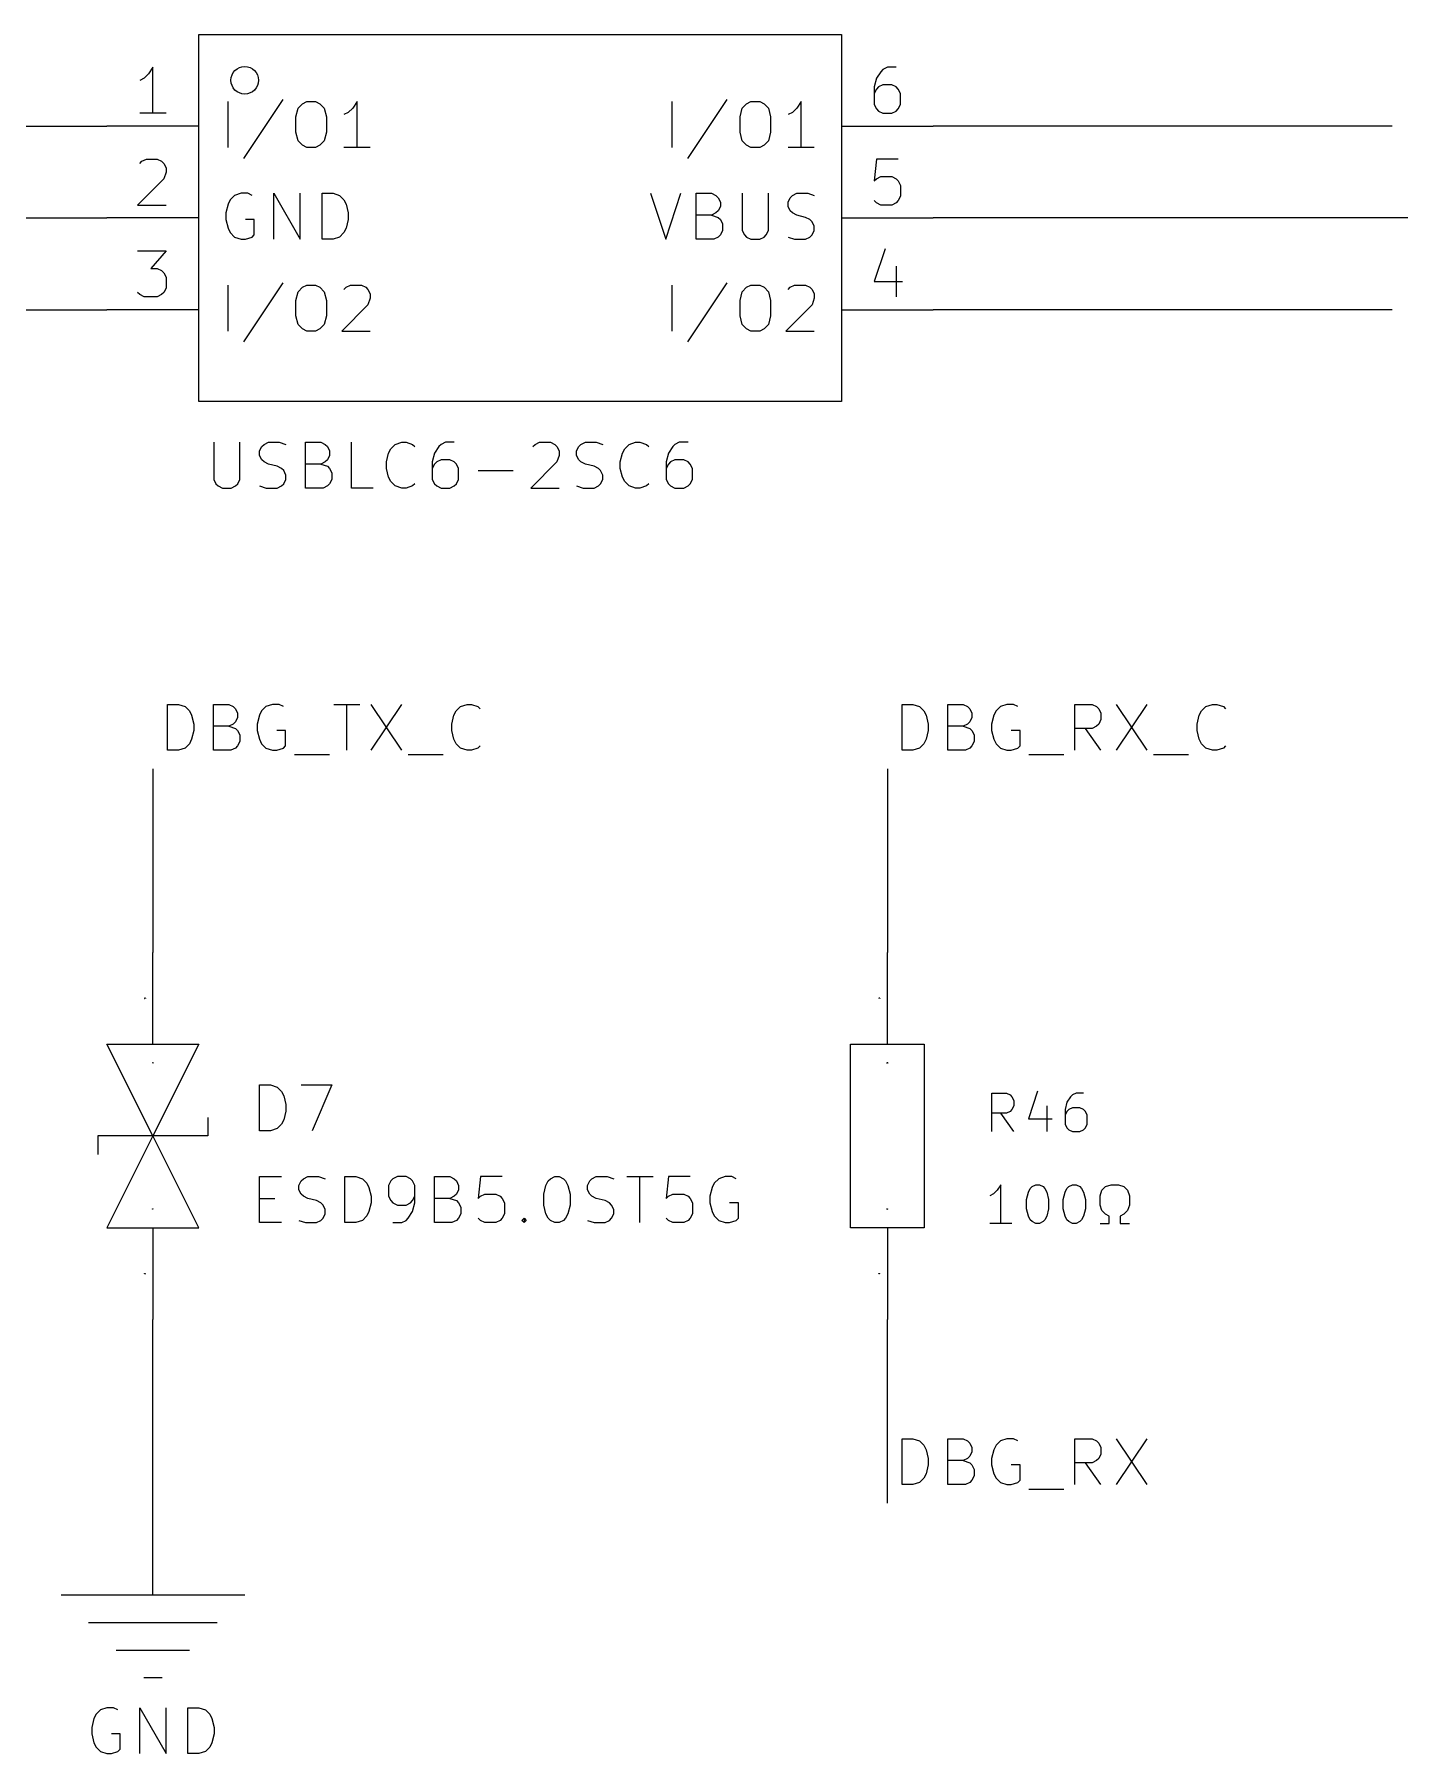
# Model space of a CAD drawing. Header units: millimetres. Extents: x 6 to 261, y -194 to -2.
# Drawn here: x 116.1 to 153.87, y -139.01 to -91.44 of the extents above; entities that cross this region are included whole.
import ezdxf

# ---------------------------------------------------------------- set-up
doc = ezdxf.new("R2010")
doc.units = ezdxf.units.MM
for name, color, linetype in [('GREENSIXTYFIVE', 129, 'CONTINUOUS'), ('LIGHTGREEN', 92, 'CONTINUOUS'), ('LIGHTRED', 12, 'CONTINUOUS'), ('RED', 14, 'CONTINUOUS'), ('REDSIX', 19, 'CONTINUOUS')]:
    doc.layers.add(name, color=color, linetype=linetype)

msp = doc.modelspace()

# ---------------------------------------------------------------- linework, layer by layer
at = {"layer": 'GREENSIXTYFIVE', "linetype": 'CONTINUOUS'}
for p, q in [((121.4603, -94.5675), (121.4603, -93.2975)), ((122.9723, -93.2371), (121.8837, -94.8699)), ((123.3352, -93.7209), (123.3956, -93.479)), ((123.3956, -93.479), (123.5166, -93.358)), ((123.5166, -93.358), (123.6375, -93.2975)), ((123.6375, -93.2975), (123.8794, -93.2975)), ((123.8794, -93.2975), (124.0004, -93.358)), ((124.0004, -93.358), (124.1213, -93.479)), ((124.1213, -93.479), (124.1818, -93.7209)), ((124.7866, -93.5999), (124.6657, -93.6604)), ((124.9076, -93.479), (124.7866, -93.5999)), ((125.0285, -93.2975), (124.9076, -93.479)), ((125.0285, -94.5675), (125.0285, -93.2975)), ((133.749, -94.5675), (133.749, -93.2975)), ((135.261, -93.2371), (134.1724, -94.8699)), ((135.6239, -93.7209), (135.6843, -93.479)), ((135.6843, -93.479), (135.8053, -93.358)), ((135.8053, -93.358), (135.9262, -93.2975)), ((135.9262, -93.2975), (136.1681, -93.2975)), ((136.1681, -93.2975), (136.2891, -93.358)), ((136.2891, -93.358), (136.41, -93.479)), ((136.41, -93.479), (136.4705, -93.7209)), ((137.0753, -93.5999), (136.9544, -93.6604)), ((137.1963, -93.479), (137.0753, -93.5999)), ((137.3172, -93.2975), (137.1963, -93.479)), ((137.3172, -94.5675), (137.3172, -93.2975)), ((123.3352, -94.1442), (123.3352, -93.7209)), ((123.3956, -94.3861), (123.3352, -94.1442)), ((124.1818, -94.1442), (124.1213, -94.3861)), ((124.1818, -93.7209), (124.1818, -94.1442)), ((135.6239, -94.1442), (135.6239, -93.7209)), ((135.6843, -94.3861), (135.6239, -94.1442)), ((136.4705, -94.1442), (136.41, -94.3861)), ((136.4705, -93.7209), (136.4705, -94.1442)), ((123.5166, -94.5071), (123.3956, -94.3861)), ((123.6375, -94.5675), (123.5166, -94.5071)), ((123.8794, -94.5675), (123.6375, -94.5675)), ((124.0004, -94.5071), (123.8794, -94.5675)), ((124.1213, -94.3861), (124.0004, -94.5071)), ((125.3914, -94.5675), (124.6657, -94.5675)), ((135.8053, -94.5071), (135.6843, -94.3861)), ((135.9262, -94.5675), (135.8053, -94.5071)), ((136.1681, -94.5675), (135.9262, -94.5675)), ((136.2891, -94.5071), (136.1681, -94.5675)), ((136.41, -94.3861), (136.2891, -94.5071)), ((137.6801, -94.5675), (136.9544, -94.5675)), ((121.5208, -96.019), (121.4603, -96.1399)), ((121.6418, -95.898), (121.5208, -96.019)), ((121.8232, -95.8375), (121.6418, -95.898)), ((122.0046, -95.8375), (121.8232, -95.8375)), ((122.1256, -95.898), (122.0046, -95.8375)), ((122.7303, -97.1075), (122.7303, -95.8375)), ((122.7303, -95.8375), (123.456, -97.1075)), ((123.456, -97.1075), (123.456, -95.8375)), ((124.0608, -97.1075), (124.0608, -95.8375)), ((124.0608, -95.8375), (124.3632, -95.8375)), ((124.3632, -95.8375), (124.5446, -95.898)), ((124.5446, -95.898), (124.6656, -96.019)), ((124.6656, -96.019), (124.7261, -96.1399)), ((133.1443, -95.8375), (133.5676, -97.1075)), ((133.5676, -97.1075), (133.991, -95.8375)), ((134.4143, -97.1075), (134.4143, -95.8375)), ((134.4143, -95.8375), (134.8377, -95.8375)), ((134.8377, -95.8375), (134.9586, -95.898)), ((134.9586, -95.898), (135.0191, -95.9585)), ((135.0191, -95.9585), (135.0796, -96.0794)), ((135.0796, -96.0794), (135.0796, -96.2004)), ((135.6843, -95.8375), (135.6843, -96.8656)), ((136.41, -96.8656), (136.41, -95.8375)), ((136.9544, -96.0794), (137.0148, -95.9585)), ((136.9544, -96.2004), (136.9544, -96.0794)), ((137.0148, -95.9585), (137.0753, -95.898)), ((137.0753, -95.898), (137.1963, -95.8375)), ((137.1963, -95.8375), (137.4986, -95.8375)), ((137.4986, -95.8375), (137.6801, -95.898)), ((121.4603, -96.1399), (121.3999, -96.3818)), ((121.3999, -96.3818), (121.3999, -96.5632)), ((121.3999, -96.5632), (121.4603, -96.8051)), ((122.186, -96.5632), (121.9441, -96.5632)), ((122.186, -96.9866), (122.186, -96.5632)), ((124.7261, -96.1399), (124.7865, -96.3818)), ((124.7865, -96.5632), (124.7261, -96.8051)), ((124.7865, -96.3818), (124.7865, -96.5632)), ((134.8377, -96.4423), (134.4143, -96.4423)), ((134.9586, -96.3818), (134.8377, -96.4423)), ((134.8377, -96.4423), (135.0191, -96.5028)), ((135.0191, -96.3213), (134.9586, -96.3818)), ((135.0796, -96.2004), (135.0191, -96.3213)), ((135.0191, -96.5028), (135.0796, -96.5632)), ((135.0796, -96.5632), (135.14, -96.6842)), ((137.0148, -96.3213), (136.9544, -96.2004)), ((137.0753, -96.3818), (137.0148, -96.3213)), ((137.1963, -96.4423), (137.0753, -96.3818)), ((137.4382, -96.5028), (137.1963, -96.4423)), ((137.5591, -96.5632), (137.4382, -96.5028)), ((137.6196, -96.6237), (137.5591, -96.5632)), ((121.4603, -96.8051), (121.5208, -96.9261)), ((121.5208, -96.9261), (121.6418, -97.0471)), ((122.1256, -97.0471), (122.186, -96.9866)), ((124.6656, -96.9261), (124.5446, -97.0471)), ((124.7261, -96.8051), (124.6656, -96.9261)), ((135.0796, -96.9866), (135.0191, -97.0471)), ((135.14, -96.8656), (135.0796, -96.9866)), ((135.14, -96.6842), (135.14, -96.8656)), ((135.6843, -96.8656), (135.7448, -96.9866)), ((135.7448, -96.9866), (135.8053, -97.0471)), ((136.2891, -97.0471), (136.3496, -96.9866)), ((136.3496, -96.9866), (136.41, -96.8656)), ((137.5591, -97.0471), (137.6196, -96.9866)), ((137.6801, -96.7447), (137.6196, -96.6237)), ((137.6196, -96.9866), (137.6801, -96.8656)), ((137.6801, -96.8656), (137.6801, -96.7447)), ((121.6418, -97.0471), (121.8232, -97.1075)), ((121.8232, -97.1075), (121.9441, -97.1075)), ((121.9441, -97.1075), (122.1256, -97.0471)), ((124.3632, -97.1075), (124.0608, -97.1075)), ((124.5446, -97.0471), (124.3632, -97.1075)), ((134.8981, -97.1075), (134.4143, -97.1075)), ((135.0191, -97.0471), (134.8981, -97.1075)), ((135.8053, -97.0471), (135.9262, -97.1075)), ((135.9262, -97.1075), (136.1681, -97.1075)), ((136.1681, -97.1075), (136.2891, -97.0471)), ((136.9544, -97.0471), (137.1358, -97.1075)), ((137.1358, -97.1075), (137.4382, -97.1075)), ((137.4382, -97.1075), (137.5591, -97.0471)), ((121.4603, -99.6475), (121.4603, -98.3775)), ((122.9723, -98.3171), (121.8837, -99.9499)), ((123.3956, -98.559), (123.5166, -98.438)), ((123.5166, -98.438), (123.6375, -98.3775)), ((123.6375, -98.3775), (123.8794, -98.3775)), ((123.8794, -98.3775), (124.0004, -98.438)), ((124.0004, -98.438), (124.1213, -98.559)), ((124.6657, -98.4985), (124.7261, -98.438)), ((124.7261, -98.438), (124.8471, -98.3775)), ((124.8471, -98.3775), (125.1495, -98.3775)), ((125.1495, -98.3775), (125.2704, -98.438)), ((125.2704, -98.438), (125.3309, -98.4985)), ((133.749, -99.6475), (133.749, -98.3775)), ((135.261, -98.3171), (134.1724, -99.9499)), ((135.6843, -98.559), (135.8053, -98.438)), ((135.8053, -98.438), (135.9262, -98.3775)), ((135.9262, -98.3775), (136.1681, -98.3775)), ((136.1681, -98.3775), (136.2891, -98.438)), ((136.2891, -98.438), (136.41, -98.559)), ((136.9544, -98.4985), (137.0148, -98.438)), ((137.0148, -98.438), (137.1358, -98.3775)), ((137.1358, -98.3775), (137.4382, -98.3775)), ((137.4382, -98.3775), (137.5591, -98.438)), ((137.5591, -98.438), (137.6196, -98.4985)), ((123.3352, -98.8009), (123.3956, -98.559)), ((123.3352, -99.2242), (123.3352, -98.8009)), ((124.1213, -98.559), (124.1818, -98.8009)), ((124.1818, -98.8009), (124.1818, -99.2242)), ((125.3309, -98.9218), (124.6052, -99.6475)), ((125.3309, -98.4985), (125.3914, -98.6194)), ((125.3914, -98.7404), (125.3309, -98.9218)), ((125.3914, -98.6194), (125.3914, -98.7404)), ((135.6239, -98.8009), (135.6843, -98.559)), ((135.6239, -99.2242), (135.6239, -98.8009)), ((136.41, -98.559), (136.4705, -98.8009)), ((136.4705, -98.8009), (136.4705, -99.2242)), ((137.6196, -98.9218), (136.8939, -99.6475)), ((137.6196, -98.4985), (137.6801, -98.6194)), ((137.6801, -98.7404), (137.6196, -98.9218)), ((137.6801, -98.6194), (137.6801, -98.7404)), ((123.3956, -99.4661), (123.3352, -99.2242)), ((124.1818, -99.2242), (124.1213, -99.4661)), ((135.6843, -99.4661), (135.6239, -99.2242)), ((136.4705, -99.2242), (136.41, -99.4661)), ((123.5166, -99.5871), (123.3956, -99.4661)), ((123.6375, -99.6475), (123.5166, -99.5871)), ((123.8794, -99.6475), (123.6375, -99.6475)), ((124.0004, -99.5871), (123.8794, -99.6475)), ((124.1213, -99.4661), (124.0004, -99.5871)), ((124.6052, -99.6475), (125.3914, -99.6475)), ((135.8053, -99.5871), (135.6843, -99.4661)), ((135.9262, -99.6475), (135.8053, -99.5871)), ((136.1681, -99.6475), (135.9262, -99.6475)), ((136.2891, -99.5871), (136.1681, -99.6475)), ((136.41, -99.4661), (136.2891, -99.5871)), ((136.8939, -99.6475), (137.6801, -99.6475)), ((121.0635, -102.7244), (121.0635, -103.7525)), ((121.7892, -103.7525), (121.7892, -102.7244)), ((122.4545, -102.7849), (122.5755, -102.7244)), ((122.5755, -102.7244), (122.8778, -102.7244)), ((122.8778, -102.7244), (123.0593, -102.7849)), ((123.6035, -103.9944), (123.6035, -102.7244)), ((123.6035, -102.7244), (124.0269, -102.7244)), ((124.0269, -102.7244), (124.1478, -102.7849)), ((124.8735, -103.9944), (124.8735, -102.7244)), ((126.0831, -102.7849), (126.2645, -102.7244)), ((126.2645, -102.7244), (126.3854, -102.7244)), ((126.3854, -102.7244), (126.5669, -102.7849)), ((127.474, -102.7244), (127.3531, -102.7849)), ((127.7159, -102.7244), (127.474, -102.7244)), ((129.9535, -102.7849), (130.0745, -102.7244)), ((130.0745, -102.7244), (130.3769, -102.7244)), ((130.3769, -102.7244), (130.4978, -102.7849)), ((131.2235, -102.7849), (131.3445, -102.7244)), ((131.3445, -102.7244), (131.6468, -102.7244)), ((131.6468, -102.7244), (131.8283, -102.7849)), ((132.554, -102.7849), (132.7354, -102.7244)), ((132.7354, -102.7244), (132.8563, -102.7244)), ((132.8563, -102.7244), (133.0378, -102.7849)), ((133.9449, -102.7244), (133.824, -102.7849)), ((134.1868, -102.7244), (133.9449, -102.7244)), ((122.3336, -102.9663), (122.394, -102.8454)), ((122.3336, -103.0873), (122.3336, -102.9663)), ((122.394, -103.2082), (122.3336, -103.0873)), ((122.394, -102.8454), (122.4545, -102.7849)), ((122.4545, -103.2687), (122.394, -103.2082)), ((124.1478, -102.7849), (124.2083, -102.8454)), ((124.2083, -103.2082), (124.1478, -103.2687)), ((124.2083, -102.8454), (124.2688, -102.9663)), ((124.2688, -103.0873), (124.2083, -103.2082)), ((124.2688, -102.9663), (124.2688, -103.0873)), ((125.8412, -103.2687), (125.9016, -103.0268)), ((125.9016, -103.0268), (125.9621, -102.9059)), ((125.9621, -102.9059), (126.0831, -102.7849)), ((126.5669, -102.7849), (126.6273, -102.8454)), ((127.1716, -103.0268), (127.1112, -103.2687)), ((127.2926, -102.8454), (127.1716, -103.0268)), ((127.3531, -103.2082), (127.2321, -103.2687)), ((127.3531, -102.7849), (127.2926, -102.8454)), ((127.595, -103.2082), (127.3531, -103.2082)), ((127.7159, -103.2687), (127.595, -103.2082)), ((129.8931, -102.8454), (129.9535, -102.7849)), ((130.4978, -102.7849), (130.5583, -102.8454)), ((130.5583, -102.8454), (130.6188, -102.9663)), ((130.6188, -103.0873), (130.5583, -103.2687)), ((130.6188, -102.9663), (130.6188, -103.0873)), ((131.1026, -102.9663), (131.163, -102.8454)), ((131.1026, -103.0873), (131.1026, -102.9663)), ((131.163, -103.2082), (131.1026, -103.0873)), ((131.163, -102.8454), (131.2235, -102.7849)), ((131.2235, -103.2687), (131.163, -103.2082)), ((132.3121, -103.2687), (132.3725, -103.0268)), ((132.3725, -103.0268), (132.433, -102.9059)), ((132.433, -102.9059), (132.554, -102.7849)), ((133.0378, -102.7849), (133.0982, -102.8454)), ((133.6425, -103.0268), (133.5821, -103.2687)), ((133.7635, -102.8454), (133.6425, -103.0268)), ((133.824, -103.2082), (133.703, -103.2687)), ((133.824, -102.7849), (133.7635, -102.8454)), ((134.0659, -103.2082), (133.824, -103.2082)), ((134.1868, -103.2687), (134.0659, -103.2082)), ((122.5755, -103.3292), (122.4545, -103.2687)), ((122.8174, -103.3897), (122.5755, -103.3292)), ((122.9383, -103.4501), (122.8174, -103.3897)), ((122.9988, -103.5106), (122.9383, -103.4501)), ((123.0593, -103.6316), (122.9988, -103.5106)), ((123.0593, -103.7525), (123.0593, -103.6316)), ((124.0269, -103.3292), (123.6035, -103.3292)), ((124.1478, -103.2687), (124.0269, -103.3292)), ((124.0269, -103.3292), (124.2083, -103.3897)), ((124.2083, -103.3897), (124.2688, -103.4501)), ((124.2688, -103.4501), (124.3292, -103.5711)), ((124.3292, -103.5711), (124.3292, -103.7525)), ((125.8412, -103.4501), (125.8412, -103.2687)), ((125.9016, -103.692), (125.8412, -103.4501)), ((125.9621, -103.813), (125.9016, -103.692)), ((127.1112, -103.2687), (127.1112, -103.7525)), ((127.1716, -103.3292), (127.1112, -103.4501)), ((127.2321, -103.2687), (127.1716, -103.3292)), ((127.7764, -103.3292), (127.7159, -103.2687)), ((127.8369, -103.4501), (127.7764, -103.3292)), ((127.8369, -103.7525), (127.8369, -103.4501)), ((128.3811, -103.5106), (129.3488, -103.5106)), ((130.5583, -103.2687), (129.8326, -103.9944)), ((131.3445, -103.3292), (131.2235, -103.2687)), ((131.5864, -103.3897), (131.3445, -103.3292)), ((131.7073, -103.4501), (131.5864, -103.3897)), ((131.7678, -103.5106), (131.7073, -103.4501)), ((131.8283, -103.6316), (131.7678, -103.5106)), ((131.8283, -103.7525), (131.8283, -103.6316)), ((132.3121, -103.4501), (132.3121, -103.2687)), ((132.3725, -103.692), (132.3121, -103.4501)), ((132.433, -103.813), (132.3725, -103.692)), ((133.5821, -103.2687), (133.5821, -103.7525)), ((133.6425, -103.3292), (133.5821, -103.4501)), ((133.703, -103.2687), (133.6425, -103.3292)), ((134.2473, -103.3292), (134.1868, -103.2687)), ((134.3078, -103.4501), (134.2473, -103.3292)), ((134.3078, -103.7525), (134.3078, -103.4501)), ((121.0635, -103.7525), (121.124, -103.8735)), ((121.124, -103.8735), (121.1845, -103.934)), ((121.1845, -103.934), (121.3054, -103.9944)), ((121.3054, -103.9944), (121.5473, -103.9944)), ((121.5473, -103.9944), (121.6683, -103.934)), ((121.6683, -103.934), (121.7288, -103.8735)), ((121.7288, -103.8735), (121.7892, -103.7525)), ((122.3336, -103.934), (122.515, -103.9944)), ((122.515, -103.9944), (122.8174, -103.9944)), ((122.8174, -103.9944), (122.9383, -103.934)), ((122.9383, -103.934), (122.9988, -103.8735)), ((122.9988, -103.8735), (123.0593, -103.7525)), ((124.0873, -103.9944), (123.6035, -103.9944)), ((124.2083, -103.934), (124.0873, -103.9944)), ((124.2688, -103.8735), (124.2083, -103.934)), ((124.3292, -103.7525), (124.2688, -103.8735)), ((125.4783, -103.9944), (124.8735, -103.9944)), ((126.0831, -103.934), (125.9621, -103.813)), ((126.2645, -103.9944), (126.0831, -103.934)), ((126.3854, -103.9944), (126.2645, -103.9944)), ((126.5669, -103.934), (126.3854, -103.9944)), ((126.6273, -103.8735), (126.5669, -103.934)), ((127.1112, -103.7525), (127.1716, -103.8735)), ((127.1716, -103.8735), (127.2321, -103.934)), ((127.2321, -103.934), (127.3531, -103.9944)), ((127.3531, -103.9944), (127.595, -103.9944)), ((127.595, -103.9944), (127.7159, -103.934)), ((127.7159, -103.934), (127.7764, -103.8735)), ((127.7764, -103.8735), (127.8369, -103.7525)), ((129.8326, -103.9944), (130.6188, -103.9944)), ((131.1026, -103.934), (131.284, -103.9944)), ((131.284, -103.9944), (131.5864, -103.9944)), ((131.5864, -103.9944), (131.7073, -103.934)), ((131.7073, -103.934), (131.7678, -103.8735)), ((131.7678, -103.8735), (131.8283, -103.7525)), ((132.554, -103.934), (132.433, -103.813)), ((132.7354, -103.9944), (132.554, -103.934)), ((132.8563, -103.9944), (132.7354, -103.9944)), ((133.0378, -103.934), (132.8563, -103.9944)), ((133.0982, -103.8735), (133.0378, -103.934)), ((133.5821, -103.7525), (133.6425, -103.8735)), ((133.6425, -103.8735), (133.703, -103.934)), ((133.703, -103.934), (133.824, -103.9944)), ((133.824, -103.9944), (134.0659, -103.9944)), ((134.0659, -103.9944), (134.1868, -103.934)), ((134.1868, -103.934), (134.2473, -103.8735)), ((134.2473, -103.8735), (134.3078, -103.7525)), ((119.3918, -119.9001), (119.3664, -119.9001)), ((119.3664, -119.9001), (119.37, -119.9025)), ((119.37, -119.9025), (119.3724, -119.9049)), ((119.3724, -119.9049), (119.3736, -119.9073)), ((119.3918, -119.8928), (119.3918, -119.9073)), ((139.7118, -119.9001), (139.6864, -119.9001)), ((139.6864, -119.9001), (139.69, -119.9025)), ((139.69, -119.9025), (139.6924, -119.9049)), ((139.6924, -119.9049), (139.6936, -119.9073)), ((139.7118, -119.8928), (139.7118, -119.9073)), ((122.3335, -121.7744), (122.3335, -120.5044)), ((122.3335, -120.5044), (122.6359, -120.5044)), ((122.6359, -120.5044), (122.8173, -120.5649)), ((122.8173, -120.5649), (122.9383, -120.6859)), ((122.9383, -120.6859), (122.9988, -120.8068)), ((122.9988, -120.8068), (123.0592, -121.0487)), ((123.4826, -120.5044), (124.3292, -120.5044)), ((124.3292, -120.5044), (123.785, -121.7744)), ((142.5874, -121.7978), (142.5874, -120.731)), ((142.5874, -120.731), (142.9938, -120.731)), ((142.9938, -120.731), (143.0954, -120.7818)), ((143.0954, -120.7818), (143.1462, -120.8326)), ((143.8574, -120.6802), (143.6034, -121.4422)), ((144.8226, -120.7818), (144.7718, -120.8326)), ((144.9242, -120.731), (144.8226, -120.7818)), ((145.1274, -120.731), (144.9242, -120.731)), ((123.0592, -121.2301), (122.9988, -121.472)), ((123.0592, -121.0487), (123.0592, -121.2301)), ((142.9938, -121.2898), (142.5874, -121.2898)), ((143.197, -121.7978), (142.8414, -121.2898)), ((143.0954, -121.239), (142.9938, -121.2898)), ((143.1462, -121.1882), (143.0954, -121.239)), ((143.1462, -120.8326), (143.197, -120.9342)), ((143.197, -121.0866), (143.1462, -121.1882)), ((143.197, -120.9342), (143.197, -121.0866)), ((144.1114, -121.0866), (144.1114, -121.7978)), ((144.6702, -120.985), (144.6194, -121.1882)), ((144.6194, -121.1882), (144.6194, -121.5946)), ((144.6702, -121.239), (144.6194, -121.3406)), ((144.7718, -120.8326), (144.6702, -120.985)), ((144.721, -121.1882), (144.6702, -121.239)), ((144.8226, -121.1374), (144.721, -121.1882)), ((145.0258, -121.1374), (144.8226, -121.1374)), ((145.1274, -121.1882), (145.0258, -121.1374)), ((145.1782, -121.239), (145.1274, -121.1882)), ((145.229, -121.3406), (145.1782, -121.239)), ((122.6359, -121.7744), (122.3335, -121.7744)), ((122.8173, -121.714), (122.6359, -121.7744)), ((122.9383, -121.593), (122.8173, -121.714)), ((122.9988, -121.472), (122.9383, -121.593)), ((143.6034, -121.4422), (144.2638, -121.4422)), ((144.6194, -121.5946), (144.6702, -121.6962)), ((144.6702, -121.6962), (144.721, -121.747)), ((144.721, -121.747), (144.8226, -121.7978)), ((145.0258, -121.7978), (145.1274, -121.747)), ((145.1274, -121.747), (145.1782, -121.6962)), ((145.1782, -121.6962), (145.229, -121.5946)), ((145.229, -121.5946), (145.229, -121.3406)), ((144.8226, -121.7978), (145.0258, -121.7978)), ((122.3335, -124.3144), (122.3335, -123.0444)), ((122.3335, -123.0444), (122.9383, -123.0444)), ((123.4221, -123.2863), (123.4825, -123.1654)), ((123.4825, -123.1654), (123.543, -123.1049)), ((123.543, -123.1049), (123.664, -123.0444)), ((123.664, -123.0444), (123.9663, -123.0444)), ((123.9663, -123.0444), (124.1478, -123.1049)), ((124.692, -124.3144), (124.692, -123.0444)), ((124.692, -123.0444), (124.9944, -123.0444)), ((124.9944, -123.0444), (125.1758, -123.1049)), ((125.1758, -123.1049), (125.2968, -123.2259)), ((125.962, -123.1654), (125.9016, -123.2863)), ((126.0225, -123.1049), (125.962, -123.1654)), ((126.1435, -123.0444), (126.0225, -123.1049)), ((126.3854, -123.0444), (126.1435, -123.0444)), ((126.5063, -123.1049), (126.3854, -123.0444)), ((126.5668, -123.1654), (126.5063, -123.1049)), ((126.6273, -123.2863), (126.5668, -123.1654)), ((127.1715, -124.3144), (127.1715, -123.0444)), ((127.1715, -123.0444), (127.5949, -123.0444)), ((127.5949, -123.0444), (127.7158, -123.1049)), ((127.7158, -123.1049), (127.7763, -123.1654)), ((127.7763, -123.1654), (127.8368, -123.2863)), ((128.4415, -123.0444), (128.3811, -123.6492)), ((129.0463, -123.0444), (128.4415, -123.0444)), ((130.2558, -123.2863), (130.3163, -123.1654)), ((130.3163, -123.1654), (130.3768, -123.1049)), ((130.3768, -123.1049), (130.4977, -123.0444)), ((130.4977, -123.0444), (130.6187, -123.0444)), ((130.6187, -123.0444), (130.7396, -123.1049)), ((130.7396, -123.1049), (130.8001, -123.1654)), ((130.8001, -123.1654), (130.8606, -123.2863)), ((131.4049, -123.2863), (131.4653, -123.1654)), ((131.4653, -123.1654), (131.5258, -123.1049)), ((131.5258, -123.1049), (131.6468, -123.0444)), ((131.6468, -123.0444), (131.9491, -123.0444)), ((131.9491, -123.0444), (132.1306, -123.1049)), ((132.4934, -123.0444), (133.2191, -123.0444)), ((132.8563, -124.3144), (132.8563, -123.0444)), ((133.6424, -123.0444), (133.582, -123.6492)), ((134.2472, -123.0444), (133.6424, -123.0444)), ((135.0334, -123.1049), (134.9124, -123.2259)), ((135.2148, -123.0444), (135.0334, -123.1049)), ((135.3962, -123.0444), (135.2148, -123.0444)), ((135.5172, -123.1049), (135.3962, -123.0444)), ((122.3335, -123.6492), (122.7569, -123.6492)), ((123.4221, -123.4073), (123.4221, -123.2863)), ((123.4825, -123.5282), (123.4221, -123.4073)), ((123.543, -123.5887), (123.4825, -123.5282)), ((123.664, -123.6492), (123.543, -123.5887)), ((123.9059, -123.7097), (123.664, -123.6492)), ((125.2968, -123.2259), (125.3573, -123.3468)), ((125.3573, -123.3468), (125.4177, -123.5887)), ((125.4177, -123.5887), (125.4177, -123.7701)), ((125.9016, -123.2863), (125.9016, -123.5887)), ((125.9016, -123.5887), (125.962, -123.7097)), ((126.5668, -123.7097), (126.6273, -123.5887)), ((126.6273, -123.7701), (126.6273, -123.2863)), ((127.5949, -123.6492), (127.1715, -123.6492)), ((127.7158, -123.5887), (127.5949, -123.6492)), ((127.5949, -123.6492), (127.7763, -123.7097)), ((127.7763, -123.5282), (127.7158, -123.5887)), ((127.8368, -123.4073), (127.7763, -123.5282)), ((127.8368, -123.2863), (127.8368, -123.4073)), ((128.3811, -123.6492), (128.4415, -123.5887)), ((128.4415, -123.5887), (128.5625, -123.5282)), ((128.5625, -123.5282), (128.8649, -123.5282)), ((128.8649, -123.5282), (128.9858, -123.5887)), ((128.9858, -123.5887), (129.0463, -123.6492)), ((129.0463, -123.6492), (129.1068, -123.7701)), ((130.1954, -123.5282), (130.2558, -123.2863)), ((130.1954, -123.8306), (130.1954, -123.5282)), ((130.8606, -123.2863), (130.9211, -123.5282)), ((130.9211, -123.5282), (130.9211, -123.8306)), ((131.4049, -123.4073), (131.4049, -123.2863)), ((131.4653, -123.5282), (131.4049, -123.4073)), ((131.5258, -123.5887), (131.4653, -123.5282)), ((131.6468, -123.6492), (131.5258, -123.5887)), ((131.8887, -123.7097), (131.6468, -123.6492)), ((133.582, -123.6492), (133.6424, -123.5887)), ((133.6424, -123.5887), (133.7634, -123.5282)), ((133.7634, -123.5282), (134.0658, -123.5282)), ((134.0658, -123.5282), (134.1867, -123.5887)), ((134.1867, -123.5887), (134.2472, -123.6492)), ((134.2472, -123.6492), (134.3077, -123.7701)), ((134.8519, -123.3468), (134.7915, -123.5887)), ((134.7915, -123.5887), (134.7915, -123.7701)), ((134.9124, -123.2259), (134.8519, -123.3468)), ((142.6382, -123.525), (142.5366, -123.5758)), ((142.7398, -123.4234), (142.6382, -123.525)), ((142.8414, -123.271), (142.7398, -123.4234)), ((142.8414, -124.3378), (142.8414, -123.271)), ((143.5526, -123.6774), (143.6034, -123.4742)), ((143.5526, -123.9314), (143.5526, -123.6774)), ((143.6034, -123.4742), (143.6542, -123.3726)), ((143.6542, -123.3726), (143.705, -123.3218)), ((143.705, -123.3218), (143.8066, -123.271)), ((143.8066, -123.271), (143.9082, -123.271)), ((143.9082, -123.271), (144.0098, -123.3218)), ((144.0098, -123.3218), (144.0606, -123.3726)), ((144.0606, -123.3726), (144.1114, -123.4742)), ((144.1114, -123.4742), (144.1622, -123.6774)), ((144.1622, -123.6774), (144.1622, -123.9314)), ((144.5686, -123.6774), (144.6194, -123.4742)), ((144.5686, -123.9314), (144.5686, -123.6774)), ((144.6194, -123.4742), (144.6702, -123.3726)), ((144.6702, -123.3726), (144.721, -123.3218)), ((144.721, -123.3218), (144.8226, -123.271)), ((144.8226, -123.271), (144.9242, -123.271)), ((144.9242, -123.271), (145.0258, -123.3218)), ((145.0258, -123.3218), (145.0766, -123.3726)), ((145.0766, -123.3726), (145.1274, -123.4742)), ((145.1274, -123.4742), (145.1782, -123.6774)), ((145.1782, -123.6774), (145.1782, -123.9314)), ((145.5846, -123.5758), (145.6354, -123.4234)), ((145.5846, -123.8298), (145.5846, -123.5758)), ((145.6354, -123.4234), (145.737, -123.3218)), ((145.737, -123.3218), (145.8894, -123.271)), ((145.8894, -123.271), (146.0926, -123.271)), ((146.0926, -123.271), (146.245, -123.3218)), ((146.245, -123.3218), (146.3466, -123.4234)), ((146.3466, -123.4234), (146.3974, -123.5758)), ((146.3974, -123.5758), (146.3974, -123.8298)), ((119.3664, -123.9374), (119.3676, -123.935)), ((119.3664, -123.9435), (119.3664, -123.9374)), ((119.3676, -123.9459), (119.3664, -123.9435)), ((119.3676, -123.935), (119.3688, -123.9338)), ((119.3688, -123.9471), (119.3676, -123.9459)), ((119.3688, -123.9338), (119.3712, -123.9326)), ((119.3712, -123.9326), (119.3736, -123.9326)), ((119.3736, -123.9326), (119.3772, -123.9338)), ((119.3772, -123.9338), (119.3918, -123.9483)), ((119.3918, -123.9483), (119.3918, -123.9326)), ((124.0268, -123.7701), (123.9059, -123.7097)), ((124.0873, -123.8306), (124.0268, -123.7701)), ((124.1478, -123.9516), (124.0873, -123.8306)), ((124.0873, -124.1935), (124.1478, -124.0725)), ((124.1478, -124.0725), (124.1478, -123.9516)), ((125.2968, -124.133), (125.1758, -124.254)), ((125.3573, -124.012), (125.2968, -124.133)), ((125.4177, -123.7701), (125.3573, -124.012)), ((125.962, -123.7097), (126.0225, -123.7701)), ((126.0225, -123.7701), (126.1435, -123.8306)), ((126.1435, -123.8306), (126.3854, -123.8306)), ((126.3854, -123.8306), (126.5063, -123.7701)), ((126.4458, -124.1935), (126.5668, -124.012)), ((126.5063, -123.7701), (126.5668, -123.7097)), ((126.5668, -124.012), (126.6273, -123.7701)), ((127.7763, -123.7097), (127.8368, -123.7701)), ((127.8368, -123.7701), (127.8972, -123.8911)), ((127.8972, -124.0725), (127.8368, -124.1935)), ((127.8972, -123.8911), (127.8972, -124.0725)), ((129.1068, -124.0725), (129.0463, -124.1935)), ((129.1068, -123.7701), (129.1068, -124.0725)), ((130.2558, -124.0725), (130.1954, -123.8306)), ((130.3163, -124.1935), (130.2558, -124.0725)), ((130.8606, -124.0725), (130.8001, -124.1935)), ((130.9211, -123.8306), (130.8606, -124.0725)), ((132.0096, -123.7701), (131.8887, -123.7097)), ((132.0701, -123.8306), (132.0096, -123.7701)), ((132.1306, -123.9516), (132.0701, -123.8306)), ((132.0701, -124.1935), (132.1306, -124.0725)), ((132.1306, -124.0725), (132.1306, -123.9516)), ((134.3077, -124.0725), (134.2472, -124.1935)), ((134.3077, -123.7701), (134.3077, -124.0725)), ((134.7915, -123.7701), (134.8519, -124.012)), ((134.8519, -124.012), (134.9124, -124.133)), ((134.9124, -124.133), (135.0334, -124.254)), ((135.5776, -123.7701), (135.3357, -123.7701)), ((135.5776, -124.1935), (135.5776, -123.7701)), ((139.6864, -123.9374), (139.6876, -123.935)), ((139.6864, -123.9435), (139.6864, -123.9374)), ((139.6876, -123.9459), (139.6864, -123.9435)), ((139.6876, -123.935), (139.6888, -123.9338)), ((139.6888, -123.9471), (139.6876, -123.9459)), ((139.6888, -123.9338), (139.6912, -123.9326)), ((139.6912, -123.9326), (139.6936, -123.9326)), ((139.6936, -123.9326), (139.6972, -123.9338)), ((139.6972, -123.9338), (139.7118, -123.9483)), ((139.7118, -123.9483), (139.7118, -123.9326)), ((143.6034, -124.1346), (143.5526, -123.9314)), ((143.6542, -124.2362), (143.6034, -124.1346)), ((144.1114, -124.1346), (144.0606, -124.2362)), ((144.1622, -123.9314), (144.1114, -124.1346)), ((144.6194, -124.1346), (144.5686, -123.9314)), ((144.6702, -124.2362), (144.6194, -124.1346)), ((145.1274, -124.1346), (145.0766, -124.2362)), ((145.1782, -123.9314), (145.1274, -124.1346)), ((145.6354, -123.9822), (145.5846, -123.8298)), ((145.737, -124.0838), (145.6354, -123.9822)), ((145.8386, -124.1346), (145.737, -124.0838)), ((145.8386, -124.3378), (145.8386, -124.1346)), ((146.245, -124.0838), (146.1434, -124.1346)), ((146.1434, -124.1346), (146.1434, -124.3378)), ((146.3466, -123.9822), (146.245, -124.0838)), ((146.3974, -123.8298), (146.3466, -123.9822)), ((122.9383, -124.3144), (122.3335, -124.3144)), ((123.4221, -124.254), (123.6035, -124.3144)), ((123.6035, -124.3144), (123.9059, -124.3144)), ((123.9059, -124.3144), (124.0268, -124.254)), ((124.0268, -124.254), (124.0873, -124.1935)), ((124.9944, -124.3144), (124.692, -124.3144)), ((125.1758, -124.254), (124.9944, -124.3144)), ((126.0225, -124.3144), (126.2644, -124.3144)), ((126.2644, -124.3144), (126.3854, -124.254)), ((126.3854, -124.254), (126.4458, -124.1935)), ((127.6553, -124.3144), (127.1715, -124.3144)), ((127.7763, -124.254), (127.6553, -124.3144)), ((127.8368, -124.1935), (127.7763, -124.254)), ((128.4415, -124.254), (128.3811, -124.1935)), ((128.5625, -124.3144), (128.4415, -124.254)), ((128.8649, -124.3144), (128.5625, -124.3144)), ((128.9858, -124.254), (128.8649, -124.3144)), ((129.0463, -124.1935), (128.9858, -124.254)), ((129.5906, -124.254), (129.651, -124.1935)), ((129.651, -124.3144), (129.5906, -124.254)), ((129.651, -124.1935), (129.7115, -124.254)), ((129.651, -124.1935), (129.651, -124.3144)), ((129.7115, -124.254), (129.651, -124.3144)), ((130.3768, -124.254), (130.3163, -124.1935)), ((130.4977, -124.3144), (130.3768, -124.254)), ((130.6187, -124.3144), (130.4977, -124.3144)), ((130.7396, -124.254), (130.6187, -124.3144)), ((130.8001, -124.1935), (130.7396, -124.254)), ((131.4049, -124.254), (131.5863, -124.3144)), ((131.5863, -124.3144), (131.8887, -124.3144)), ((131.8887, -124.3144), (132.0096, -124.254)), ((132.0096, -124.254), (132.0701, -124.1935)), ((133.6424, -124.254), (133.582, -124.1935)), ((133.7634, -124.3144), (133.6424, -124.254)), ((134.0658, -124.3144), (133.7634, -124.3144)), ((134.1867, -124.254), (134.0658, -124.3144)), ((134.2472, -124.1935), (134.1867, -124.254)), ((135.0334, -124.254), (135.2148, -124.3144)), ((135.2148, -124.3144), (135.3357, -124.3144)), ((135.3357, -124.3144), (135.5172, -124.254)), ((135.5172, -124.254), (135.5776, -124.1935)), ((143.1462, -124.3378), (142.5366, -124.3378)), ((143.705, -124.287), (143.6542, -124.2362)), ((143.8066, -124.3378), (143.705, -124.287)), ((143.9082, -124.3378), (143.8066, -124.3378)), ((144.0098, -124.287), (143.9082, -124.3378)), ((144.0606, -124.2362), (144.0098, -124.287)), ((144.721, -124.287), (144.6702, -124.2362)), ((144.8226, -124.3378), (144.721, -124.287)), ((144.9242, -124.3378), (144.8226, -124.3378)), ((145.0258, -124.287), (144.9242, -124.3378)), ((145.0766, -124.2362), (145.0258, -124.287)), ((145.5846, -124.3378), (145.8386, -124.3378)), ((146.1434, -124.3378), (146.3974, -124.3378)), ((117.8076, -137.9207), (117.7471, -138.0416)), ((117.9286, -137.7997), (117.8076, -137.9207)), ((118.11, -137.7392), (117.9286, -137.7997)), ((118.2914, -137.7392), (118.11, -137.7392)), ((118.4124, -137.7997), (118.2914, -137.7392)), ((119.0171, -139.0092), (119.0171, -137.7392)), ((119.0171, -137.7392), (119.7428, -139.0092)), ((119.7428, -139.0092), (119.7428, -137.7392)), ((120.3476, -139.0092), (120.3476, -137.7392)), ((120.3476, -137.7392), (120.65, -137.7392)), ((120.65, -137.7392), (120.8314, -137.7997)), ((120.8314, -137.7997), (120.9524, -137.9207)), ((120.9524, -137.9207), (121.0129, -138.0416)), ((117.7471, -138.0416), (117.6867, -138.2835)), ((117.6867, -138.2835), (117.6867, -138.4649)), ((121.0129, -138.0416), (121.0733, -138.2835)), ((121.0733, -138.2835), (121.0733, -138.4649)), ((117.6867, -138.4649), (117.7471, -138.7068)), ((117.7471, -138.7068), (117.8076, -138.8278)), ((117.8076, -138.8278), (117.9286, -138.9488)), ((118.4728, -138.4649), (118.2309, -138.4649)), ((118.4124, -138.9488), (118.4728, -138.8883)), ((118.4728, -138.8883), (118.4728, -138.4649)), ((120.9524, -138.8278), (120.8314, -138.9488)), ((121.0129, -138.7068), (120.9524, -138.8278)), ((121.0733, -138.4649), (121.0129, -138.7068)), ((117.9286, -138.9488), (118.11, -139.0092)), ((118.11, -139.0092), (118.2309, -139.0092)), ((118.2309, -139.0092), (118.4124, -138.9488)), ((120.65, -139.0092), (120.3476, -139.0092)), ((120.8314, -138.9488), (120.65, -139.0092))]:
    msp.add_line(p, q, dxfattribs=at)
at = {"layer": 'LIGHTGREEN', "linetype": 'CONTINUOUS'}
for p, q in [((102.87, -93.98), (118.11, -93.98)), ((153.67, -93.98), (140.97, -93.98)), ((87.63, -96.52), (118.11, -96.52)), ((166.37, -96.52), (140.97, -96.52)), ((92.71, -99.06), (118.11, -99.06)), ((153.67, -99.06), (140.97, -99.06)), ((119.38, -111.76), (119.38, -116.84)), ((139.7, -111.76), (139.7, -116.84)), ((119.38, -132.08), (119.38, -127)), ((139.7, -132.08), (139.7, -127))]:
    msp.add_line(p, q, dxfattribs=at)
at = {"layer": 'LIGHTRED', "linetype": 'CONTINUOUS'}
for p, q in [((119.1381, -92.6537), (119.0172, -92.7142)), ((119.2591, -92.5328), (119.1381, -92.6537)), ((119.38, -92.3513), (119.2591, -92.5328)), ((119.38, -93.6213), (119.38, -92.3513)), ((139.3976, -92.6537), (139.3372, -92.8956)), ((139.5186, -92.4723), (139.3976, -92.6537)), ((139.5791, -92.4118), (139.5186, -92.4723)), ((139.7, -92.3513), (139.5791, -92.4118)), ((139.9419, -92.3513), (139.7, -92.3513)), ((139.3372, -92.8956), (139.3372, -93.3794)), ((139.3976, -92.9561), (139.3372, -93.077)), ((139.4581, -92.8956), (139.3976, -92.9561)), ((139.5791, -92.8351), (139.4581, -92.8956)), ((139.821, -92.8351), (139.5791, -92.8351)), ((139.9419, -92.8956), (139.821, -92.8351)), ((140.0024, -92.9561), (139.9419, -92.8956)), ((140.0629, -93.077), (140.0024, -92.9561)), ((140.0629, -93.3794), (140.0629, -93.077)), ((119.7429, -93.6213), (119.0172, -93.6213)), ((139.3372, -93.3794), (139.3976, -93.5004)), ((139.3976, -93.5004), (139.4581, -93.5609)), ((139.4581, -93.5609), (139.5791, -93.6213)), ((139.5791, -93.6213), (139.821, -93.6213)), ((139.821, -93.6213), (139.9419, -93.5609)), ((139.9419, -93.5609), (140.0024, -93.5004)), ((140.0024, -93.5004), (140.0629, -93.3794)), ((119.0172, -95.0123), (119.0776, -94.9518)), ((119.0776, -94.9518), (119.1986, -94.8913)), ((119.1986, -94.8913), (119.501, -94.8913)), ((119.501, -94.8913), (119.6219, -94.9518)), ((119.6219, -94.9518), (119.6824, -95.0123)), ((119.6824, -95.0123), (119.7429, -95.1332)), ((119.7429, -95.1332), (119.7429, -95.2542)), ((139.3976, -94.8913), (139.3372, -95.4961)), ((140.0024, -94.8913), (139.3976, -94.8913)), ((119.6824, -95.4356), (118.9567, -96.1613)), ((119.7429, -95.2542), (119.6824, -95.4356)), ((139.3372, -95.4961), (139.3976, -95.4356)), ((139.3976, -95.4356), (139.5186, -95.3751)), ((139.5186, -95.3751), (139.821, -95.3751)), ((139.821, -95.3751), (139.9419, -95.4356)), ((139.9419, -95.4356), (140.0024, -95.4961)), ((140.0024, -95.4961), (140.0629, -95.617)), ((139.3976, -96.1009), (139.3372, -96.0404)), ((140.0024, -96.0404), (139.9419, -96.1009)), ((140.0629, -95.9194), (140.0024, -96.0404)), ((140.0629, -95.617), (140.0629, -95.9194)), ((118.9567, -96.1613), (119.7429, -96.1613)), ((139.5186, -96.1613), (139.3976, -96.1009)), ((139.821, -96.1613), (139.5186, -96.1613)), ((139.9419, -96.1009), (139.821, -96.1613)), ((118.9567, -97.4313), (119.7429, -97.4313)), ((119.7429, -97.4313), (119.3195, -97.9151)), ((139.6395, -97.3709), (139.3372, -98.278)), ((119.3195, -97.9151), (119.501, -97.9151)), ((119.501, -97.9151), (119.6219, -97.9756)), ((119.6219, -97.9756), (119.6824, -98.0361)), ((139.9419, -97.8547), (139.9419, -98.7013)), ((119.6824, -98.0361), (119.7429, -98.157)), ((119.7429, -98.4594), (119.6824, -98.5804)), ((119.7429, -98.157), (119.7429, -98.4594)), ((139.3372, -98.278), (140.1233, -98.278)), ((119.0172, -98.6409), (118.9567, -98.5804)), ((119.1381, -98.7013), (119.0172, -98.6409)), ((119.501, -98.7013), (119.1381, -98.7013)), ((119.6219, -98.6409), (119.501, -98.7013)), ((119.6824, -98.5804), (119.6219, -98.6409)), ((119.1737, -118.11), (119.1483, -118.11)), ((119.1483, -118.11), (119.1519, -118.1124)), ((119.1519, -118.1124), (119.1543, -118.1148)), ((119.1543, -118.1148), (119.1555, -118.1172)), ((119.1737, -118.1027), (119.1737, -118.1172)), ((139.4937, -118.11), (139.4683, -118.11)), ((139.4683, -118.11), (139.4719, -118.1124)), ((139.4719, -118.1124), (139.4743, -118.1148)), ((139.4743, -118.1148), (139.4755, -118.1172)), ((139.4937, -118.1027), (139.4937, -118.1172)), ((119.1483, -125.7275), (119.1495, -125.7251)), ((119.1483, -125.7336), (119.1483, -125.7275)), ((119.1495, -125.736), (119.1483, -125.7336)), ((119.1495, -125.7251), (119.1507, -125.7239)), ((119.1507, -125.7372), (119.1495, -125.736)), ((119.1507, -125.7239), (119.1531, -125.7227)), ((119.1531, -125.7227), (119.1555, -125.7227)), ((119.1555, -125.7227), (119.1591, -125.7239)), ((119.1591, -125.7239), (119.1737, -125.7384)), ((119.1737, -125.7384), (119.1737, -125.7227)), ((139.4683, -125.7275), (139.4695, -125.7251)), ((139.4683, -125.7336), (139.4683, -125.7275)), ((139.4695, -125.736), (139.4683, -125.7336)), ((139.4695, -125.7251), (139.4707, -125.7239)), ((139.4707, -125.7372), (139.4695, -125.736)), ((139.4707, -125.7239), (139.4731, -125.7227)), ((139.4731, -125.7227), (139.4755, -125.7227)), ((139.4755, -125.7227), (139.4791, -125.7239)), ((139.4791, -125.7239), (139.4937, -125.7384)), ((139.4937, -125.7384), (139.4937, -125.7227))]:
    msp.add_line(p, q, dxfattribs=at)
at = {"layer": 'RED', "linetype": 'CONTINUOUS'}
for p, q in [((120.65, -101.6), (120.65, -91.44)), ((120.65, -91.44), (138.43, -91.44)), ((138.43, -91.44), (138.43, -101.6)), ((120.65, -93.98), (118.11, -93.98)), ((138.43, -93.98), (140.97, -93.98)), ((120.65, -96.52), (118.11, -96.52)), ((138.43, -96.52), (140.97, -96.52)), ((120.65, -99.06), (118.11, -99.06)), ((138.43, -99.06), (140.97, -99.06)), ((138.43, -101.6), (120.65, -101.6)), ((119.38, -119.38), (119.38, -116.84)), ((139.7, -119.38), (139.7, -116.84)), ((119.38, -121.92), (118.11, -119.38)), ((118.11, -119.38), (120.65, -119.38)), ((120.65, -119.38), (119.38, -121.92)), ((138.684, -124.46), (138.684, -119.38)), ((138.684, -119.38), (140.716, -119.38)), ((140.716, -119.38), (140.716, -124.46)), ((120.904, -121.412), (120.904, -121.92)), ((120.904, -121.92), (117.856, -121.92)), ((117.856, -121.92), (117.856, -122.428)), ((119.38, -121.92), (118.11, -124.46)), ((120.65, -124.46), (119.38, -121.92)), ((118.11, -124.46), (120.65, -124.46)), ((119.38, -124.46), (119.38, -127)), ((140.716, -124.46), (138.684, -124.46)), ((139.7, -124.46), (139.7, -127)), ((119.38, -134.62), (119.38, -132.08)), ((116.84, -134.62), (121.92, -134.62)), ((117.602, -135.382), (121.158, -135.382)), ((118.364, -136.144), (120.396, -136.144)), ((119.126, -136.906), (119.634, -136.906))]:
    msp.add_line(p, q, dxfattribs=at)
at = {"layer": 'RED'}
msp.add_circle((121.92, -92.71), 0.381, dxfattribs=at)
at = {"layer": 'REDSIX', "linetype": 'CONTINUOUS'}
for p, q in [((119.7867, -111.2469), (119.7867, -109.9769)), ((119.7867, -109.9769), (120.0891, -109.9769)), ((120.0891, -109.9769), (120.2705, -110.0374)), ((120.2705, -110.0374), (120.3915, -110.1584)), ((120.3915, -110.1584), (120.452, -110.2793)), ((120.452, -110.2793), (120.5124, -110.5212)), ((121.0567, -111.2469), (121.0567, -109.9769)), ((121.0567, -109.9769), (121.4801, -109.9769)), ((121.4801, -109.9769), (121.601, -110.0374)), ((121.601, -110.0374), (121.6615, -110.0979)), ((121.6615, -110.0979), (121.722, -110.2188)), ((121.722, -110.3398), (121.6615, -110.4607)), ((121.722, -110.2188), (121.722, -110.3398)), ((122.3267, -110.2793), (122.2663, -110.5212)), ((122.3872, -110.1584), (122.3267, -110.2793)), ((122.5082, -110.0374), (122.3872, -110.1584)), ((122.6896, -109.9769), (122.5082, -110.0374)), ((122.871, -109.9769), (122.6896, -109.9769)), ((122.992, -110.0374), (122.871, -109.9769)), ((124.3829, -109.9769), (125.1086, -109.9769)), ((124.7458, -111.2469), (124.7458, -109.9769)), ((125.411, -109.9769), (126.2576, -111.2469)), ((126.2576, -109.9769), (125.411, -111.2469)), ((127.6486, -110.5212), (127.709, -110.2793)), ((127.709, -110.2793), (127.7695, -110.1584)), ((127.7695, -110.1584), (127.8905, -110.0374)), ((127.8905, -110.0374), (128.0719, -109.9769)), ((128.0719, -109.9769), (128.1928, -109.9769)), ((128.1928, -109.9769), (128.3743, -110.0374)), ((128.3743, -110.0374), (128.4347, -110.0979)), ((140.1067, -111.2469), (140.1067, -109.9769)), ((140.1067, -109.9769), (140.4091, -109.9769)), ((140.4091, -109.9769), (140.5905, -110.0374)), ((140.5905, -110.0374), (140.7115, -110.1584)), ((140.7115, -110.1584), (140.772, -110.2793)), ((140.772, -110.2793), (140.8324, -110.5212)), ((141.3767, -111.2469), (141.3767, -109.9769)), ((141.3767, -109.9769), (141.8001, -109.9769)), ((141.8001, -109.9769), (141.921, -110.0374)), ((141.921, -110.0374), (141.9815, -110.0979)), ((141.9815, -110.0979), (142.042, -110.2188)), ((142.042, -110.3398), (141.9815, -110.4607)), ((142.042, -110.2188), (142.042, -110.3398)), ((142.6467, -110.2793), (142.5863, -110.5212)), ((142.7072, -110.1584), (142.6467, -110.2793)), ((142.8282, -110.0374), (142.7072, -110.1584)), ((143.0096, -109.9769), (142.8282, -110.0374)), ((143.191, -109.9769), (143.0096, -109.9769)), ((143.312, -110.0374), (143.191, -109.9769)), ((144.8843, -111.2469), (144.8843, -109.9769)), ((144.8843, -109.9769), (145.3681, -109.9769)), ((145.3681, -109.9769), (145.4891, -110.0374)), ((145.4891, -110.0374), (145.5496, -110.0979)), ((145.5496, -110.0979), (145.61, -110.2188)), ((145.61, -110.2188), (145.61, -110.4003)), ((146.0334, -109.9769), (146.88, -111.2469)), ((146.88, -109.9769), (146.0334, -111.2469)), ((148.271, -110.5212), (148.3314, -110.2793)), ((148.3314, -110.2793), (148.3919, -110.1584)), ((148.3919, -110.1584), (148.5129, -110.0374)), ((148.5129, -110.0374), (148.6943, -109.9769)), ((148.6943, -109.9769), (148.8152, -109.9769)), ((148.8152, -109.9769), (148.9967, -110.0374)), ((148.9967, -110.0374), (149.0571, -110.0979)), ((120.5124, -110.7026), (120.452, -110.9445)), ((120.5124, -110.5212), (120.5124, -110.7026)), ((121.4801, -110.5817), (121.0567, -110.5817)), ((121.601, -110.5212), (121.4801, -110.5817)), ((121.4801, -110.5817), (121.6615, -110.6422)), ((121.6615, -110.4607), (121.601, -110.5212)), ((121.6615, -110.6422), (121.722, -110.7026)), ((121.722, -110.7026), (121.7824, -110.8236)), ((121.7824, -110.8236), (121.7824, -111.005)), ((122.2663, -110.5212), (122.2663, -110.7026)), ((122.2663, -110.7026), (122.3267, -110.9445)), ((123.0524, -110.7026), (122.8105, -110.7026)), ((123.0524, -111.126), (123.0524, -110.7026)), ((127.6486, -110.7026), (127.6486, -110.5212)), ((127.709, -110.9445), (127.6486, -110.7026)), ((140.8324, -110.7026), (140.772, -110.9445)), ((140.8324, -110.5212), (140.8324, -110.7026)), ((141.8001, -110.5817), (141.3767, -110.5817)), ((141.921, -110.5212), (141.8001, -110.5817)), ((141.8001, -110.5817), (141.9815, -110.6422)), ((141.9815, -110.4607), (141.921, -110.5212)), ((141.9815, -110.6422), (142.042, -110.7026)), ((142.042, -110.7026), (142.1024, -110.8236)), ((142.1024, -110.8236), (142.1024, -111.005)), ((142.5863, -110.5212), (142.5863, -110.7026)), ((142.5863, -110.7026), (142.6467, -110.9445)), ((143.3724, -110.7026), (143.1305, -110.7026)), ((143.3724, -111.126), (143.3724, -110.7026)), ((145.3681, -110.6422), (144.8843, -110.6422)), ((145.61, -111.2469), (145.1867, -110.6422)), ((145.4891, -110.5817), (145.3681, -110.6422)), ((145.5496, -110.5212), (145.4891, -110.5817)), ((145.61, -110.4003), (145.5496, -110.5212)), ((148.271, -110.7026), (148.271, -110.5212)), ((148.3314, -110.9445), (148.271, -110.7026)), ((120.0891, -111.2469), (119.7867, -111.2469)), ((120.2705, -111.1865), (120.0891, -111.2469)), ((120.3915, -111.0655), (120.2705, -111.1865)), ((120.452, -110.9445), (120.3915, -111.0655)), ((121.5405, -111.2469), (121.0567, -111.2469)), ((121.6615, -111.1865), (121.5405, -111.2469)), ((121.722, -111.126), (121.6615, -111.1865)), ((121.7824, -111.005), (121.722, -111.126)), ((122.3267, -110.9445), (122.3872, -111.0655)), ((122.3872, -111.0655), (122.5082, -111.1865)), ((122.5082, -111.1865), (122.6896, -111.2469)), ((122.6896, -111.2469), (122.8105, -111.2469)), ((122.8105, -111.2469), (122.992, -111.1865)), ((122.992, -111.1865), (123.0524, -111.126)), ((127.7695, -111.0655), (127.709, -110.9445)), ((127.8905, -111.1865), (127.7695, -111.0655)), ((128.0719, -111.2469), (127.8905, -111.1865)), ((128.1928, -111.2469), (128.0719, -111.2469)), ((128.3743, -111.1865), (128.1928, -111.2469)), ((128.4347, -111.126), (128.3743, -111.1865)), ((140.4091, -111.2469), (140.1067, -111.2469)), ((140.5905, -111.1865), (140.4091, -111.2469)), ((140.7115, -111.0655), (140.5905, -111.1865)), ((140.772, -110.9445), (140.7115, -111.0655)), ((141.8605, -111.2469), (141.3767, -111.2469)), ((141.9815, -111.1865), (141.8605, -111.2469)), ((142.042, -111.126), (141.9815, -111.1865)), ((142.1024, -111.005), (142.042, -111.126)), ((142.6467, -110.9445), (142.7072, -111.0655)), ((142.7072, -111.0655), (142.8282, -111.1865)), ((142.8282, -111.1865), (143.0096, -111.2469)), ((143.0096, -111.2469), (143.1305, -111.2469)), ((143.1305, -111.2469), (143.312, -111.1865)), ((143.312, -111.1865), (143.3724, -111.126)), ((148.3919, -111.0655), (148.3314, -110.9445)), ((148.5129, -111.1865), (148.3919, -111.0655)), ((148.6943, -111.2469), (148.5129, -111.1865)), ((148.8152, -111.2469), (148.6943, -111.2469)), ((148.9967, -111.1865), (148.8152, -111.2469)), ((149.0571, -111.126), (148.9967, -111.1865)), ((123.2944, -111.3679), (124.262, -111.3679)), ((126.4391, -111.3679), (127.4067, -111.3679)), ((143.6144, -111.3679), (144.582, -111.3679)), ((147.0615, -111.3679), (148.0291, -111.3679)), ((140.1067, -131.5669), (140.1067, -130.2969)), ((140.1067, -130.2969), (140.4091, -130.2969)), ((140.4091, -130.2969), (140.5905, -130.3574)), ((141.3767, -131.5669), (141.3767, -130.2969)), ((141.3767, -130.2969), (141.8001, -130.2969)), ((141.8001, -130.2969), (141.921, -130.3574)), ((143.0096, -130.2969), (142.8282, -130.3574)), ((143.191, -130.2969), (143.0096, -130.2969)), ((143.312, -130.3574), (143.191, -130.2969)), ((144.8843, -131.5669), (144.8843, -130.2969)), ((144.8843, -130.2969), (145.3681, -130.2969)), ((145.3681, -130.2969), (145.4891, -130.3574)), ((146.0334, -130.2969), (146.88, -131.5669)), ((146.88, -130.2969), (146.0334, -131.5669)), ((140.5905, -130.3574), (140.7115, -130.4784)), ((140.7115, -130.4784), (140.772, -130.5993)), ((140.772, -130.5993), (140.8324, -130.8412)), ((141.921, -130.3574), (141.9815, -130.4179)), ((141.9815, -130.7807), (141.921, -130.8412)), ((141.9815, -130.4179), (142.042, -130.5388)), ((142.042, -130.6598), (141.9815, -130.7807)), ((142.042, -130.5388), (142.042, -130.6598)), ((142.6467, -130.5993), (142.5863, -130.8412)), ((142.7072, -130.4784), (142.6467, -130.5993)), ((142.8282, -130.3574), (142.7072, -130.4784)), ((145.4891, -130.3574), (145.5496, -130.4179)), ((145.5496, -130.4179), (145.61, -130.5388)), ((145.61, -130.7203), (145.5496, -130.8412)), ((145.61, -130.5388), (145.61, -130.7203)), ((140.772, -131.2645), (140.7115, -131.3855)), ((140.8324, -131.0226), (140.772, -131.2645)), ((140.8324, -130.8412), (140.8324, -131.0226)), ((141.8001, -130.9017), (141.3767, -130.9017)), ((141.921, -130.8412), (141.8001, -130.9017)), ((141.8001, -130.9017), (141.9815, -130.9622)), ((141.9815, -130.9622), (142.042, -131.0226)), ((142.042, -131.0226), (142.1024, -131.1436)), ((142.1024, -131.1436), (142.1024, -131.325)), ((142.5863, -130.8412), (142.5863, -131.0226)), ((142.5863, -131.0226), (142.6467, -131.2645)), ((142.6467, -131.2645), (142.7072, -131.3855)), ((143.3724, -131.0226), (143.1305, -131.0226)), ((143.3724, -131.446), (143.3724, -131.0226)), ((145.3681, -130.9622), (144.8843, -130.9622)), ((145.61, -131.5669), (145.1867, -130.9622)), ((145.4891, -130.9017), (145.3681, -130.9622)), ((145.5496, -130.8412), (145.4891, -130.9017)), ((140.4091, -131.5669), (140.1067, -131.5669)), ((140.5905, -131.5065), (140.4091, -131.5669)), ((140.7115, -131.3855), (140.5905, -131.5065)), ((141.8605, -131.5669), (141.3767, -131.5669)), ((141.9815, -131.5065), (141.8605, -131.5669)), ((142.042, -131.446), (141.9815, -131.5065)), ((142.1024, -131.325), (142.042, -131.446)), ((142.7072, -131.3855), (142.8282, -131.5065)), ((142.8282, -131.5065), (143.0096, -131.5669)), ((143.0096, -131.5669), (143.1305, -131.5669)), ((143.1305, -131.5669), (143.312, -131.5065)), ((143.312, -131.5065), (143.3724, -131.446)), ((143.6144, -131.6879), (144.582, -131.6879))]:
    msp.add_line(p, q, dxfattribs=at)

doc.saveas('drawing.dxf')
